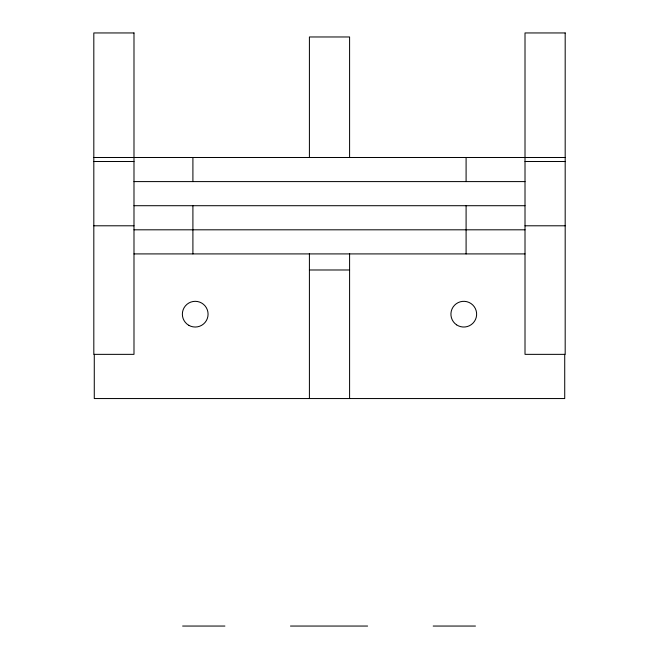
<?xml version="1.0" encoding="UTF-8"?>
<svg xmlns="http://www.w3.org/2000/svg" width="659" height="659" viewBox="0 0 659 659"><rect width="100%" height="100%" fill="white"/><g stroke="black" fill="none" stroke-linecap="round" stroke-linejoin="round"><path stroke-width="0.99" d="M93.817 157.493L565.183 157.493M93.817 161.513L133.991 161.513M525.009 161.513L565.183 161.513M133.991 181.596L525.009 181.596M133.991 205.707L525.009 205.707M93.817 225.79L133.991 225.79M525.009 225.79L565.183 225.79M133.991 229.81L525.009 229.81M133.991 253.913L525.009 253.913M309.409 269.984L349.591 269.984M182.625 626.05L224.908 626.05M290.471 626.05L367.607 626.05M433.185 626.05L475.469 626.05M564.722 354.303L564.722 398.547L94.278 398.547L94.278 354.303M466.094 157.493L466.094 181.596M466.094 205.707L466.094 253.913M349.591 157.493L349.591 36.97L309.409 36.97L309.409 157.493M349.591 253.575L349.591 398.547M309.409 253.575L309.409 398.547M192.906 157.493L192.906 181.596M192.906 205.707L192.906 253.913M133.991 32.95L93.817 32.95L93.817 354.353L133.991 354.353L133.991 32.95M565.183 32.95L525.009 32.95L525.009 354.353L565.183 354.353L565.183 32.95M188.795 325.315A12.859 12.859 0 0 0 208.079 314.178A12.859 12.859 0 0 0 188.795 303.041A12.859 12.859 0 0 0 188.795 325.315M456.572 324.829A12.859 12.859 0 0 0 476.605 315.093A12.859 12.859 0 0 0 458.162 302.613A12.859 12.859 0 0 0 456.572 324.829"/></g></svg>
